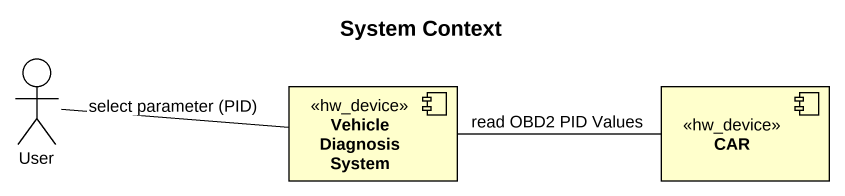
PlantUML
@startuml
title System Context
actor User
component "Vehicle Diagnosis System" as Vehicle_Diagnosis_System <<hw_device>>
component CAR <<hw_device>>
User -right- Vehicle_Diagnosis_System : select parameter (PID)
Vehicle_Diagnosis_System -right- CAR : read OBD2 PID Values
@enduml
